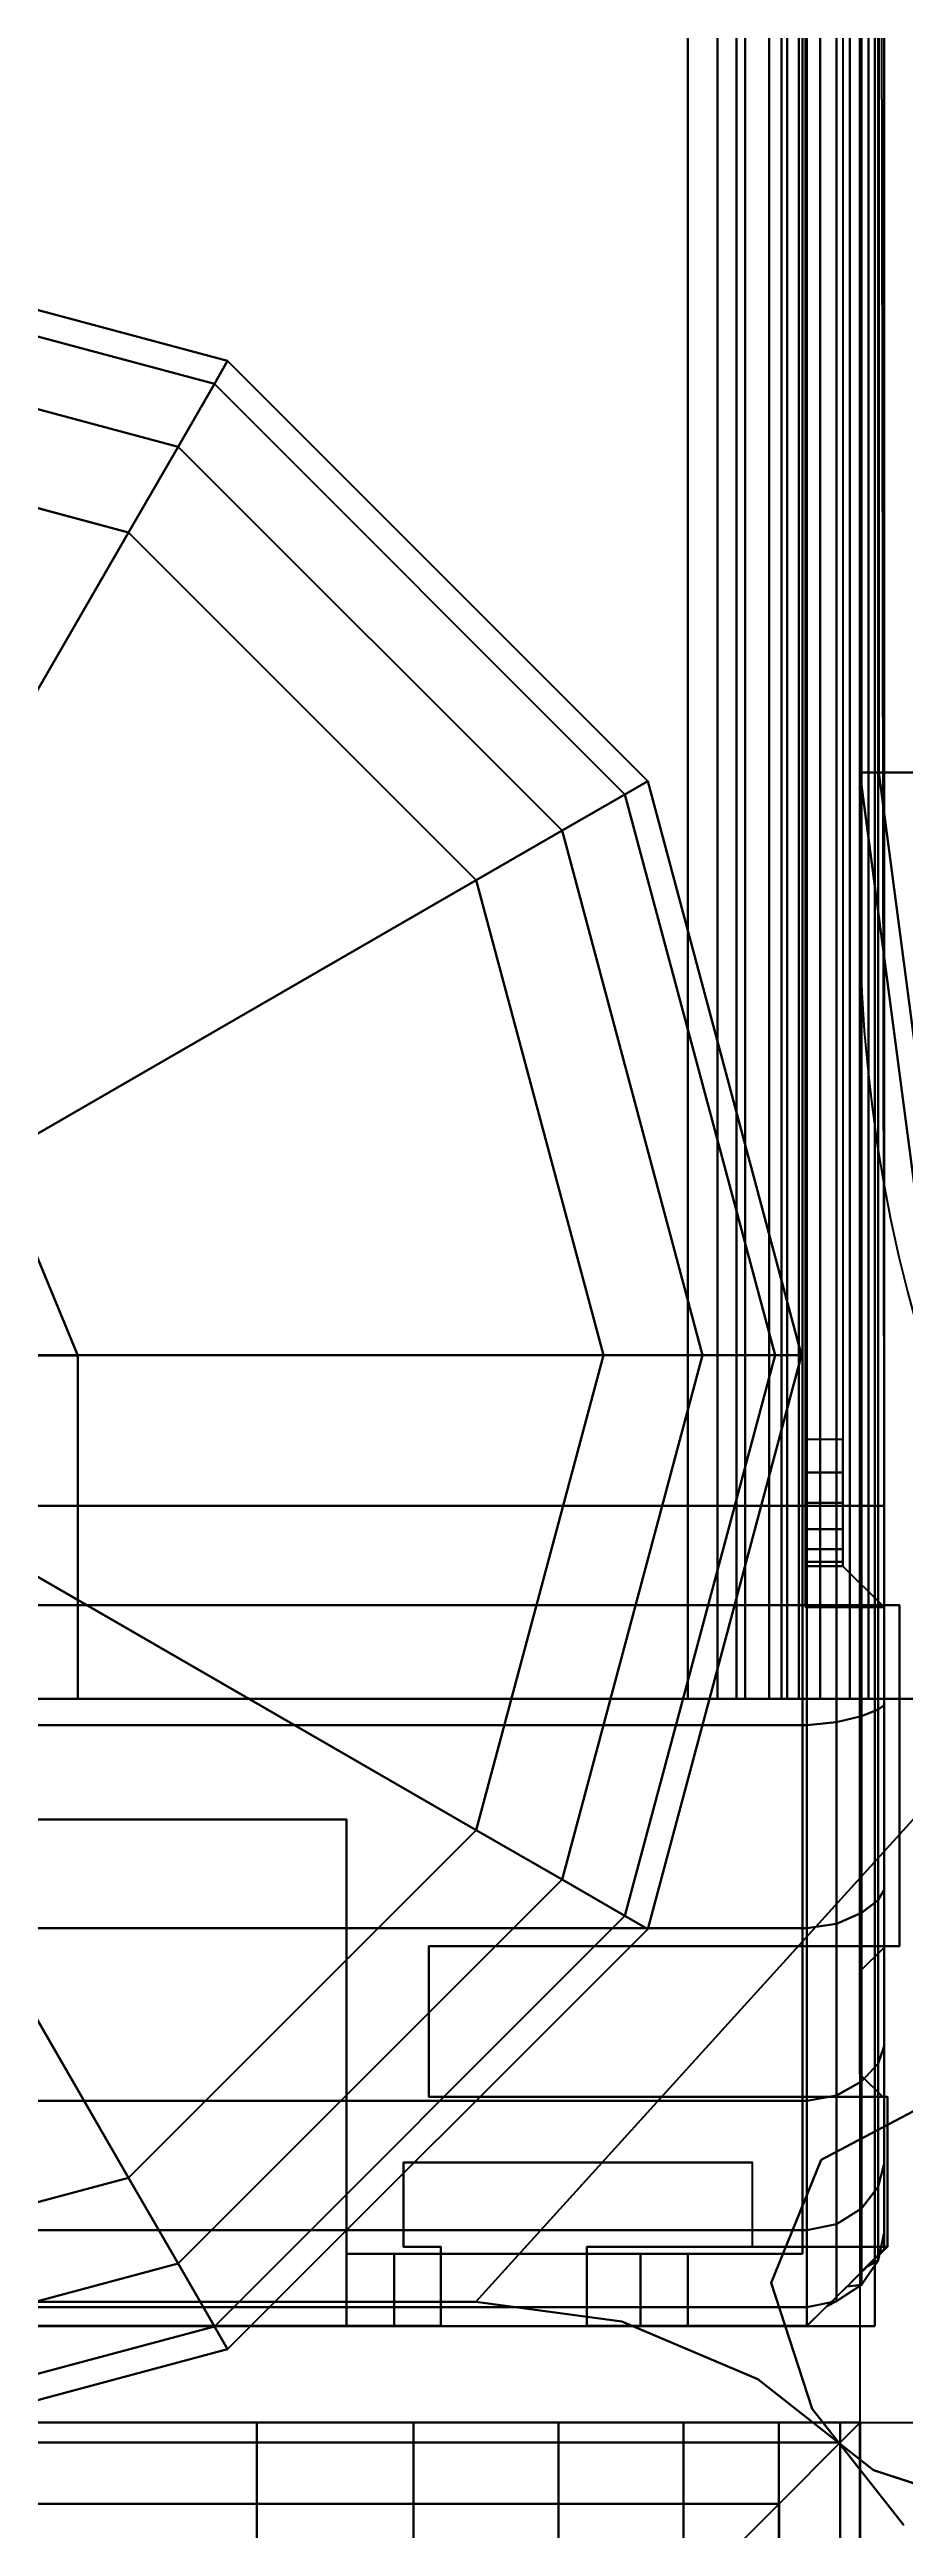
# Model space of a CAD drawing. Extents: x -170 to 1783, y -20 to 1205.
# Drawn here: x 479.57 to 480.276, y 286.55 to 288.603 of the extents above; entities that cross this region are included whole.
import ezdxf
from ezdxf.enums import TextEntityAlignment as Align

# ---------------------------------------------------------------- set-up
doc = ezdxf.new("R2010")
doc.units = 0
doc.header["$LTSCALE"] = 96
doc.header["$MEASUREMENT"] = 0
for name, color, linetype in [('A-FURN-3-PANEL-GLIDE', 7, 'Continuous'), ('A-FURN-3-PANEL-GLIDE-HOUSING', 7, 'Continuous'), ('A-FURN-3-PANEL-RACE', 7, 'Continuous'), ('A-FURN-3-PANEL-SIDE1', 7, 'Continuous'), ('A-FURN-3-PANEL-TOPCAP', 7, 'Continuous'), ('A-FURN-3-PANEL-TRIM', 7, 'Continuous'), ('A-FURN-3-WKSF-TRIM', 7, 'Continuous'), ('A-FURN-P-PNLS', 7, 'Continuous'), ('A-FURN-P-WKSF', 7, 'Continuous'), ('MAIN_FURN', 7, 'Continuous'), ('MAIN_PANEL', 7, 'Continuous'), ('MAIN_U-PANEL-CONN', 7, 'Continuous'), ('MAIN_WKSURF', 7, 'Continuous'), ('SM', 7, 'Continuous')]:
    doc.layers.add(name, color=color, linetype=linetype)

# ---------------------------------------------------------------- blocks, each defined once
blk = doc.blocks.new('EC-EFN-256')
at = {"layer": 'A-FURN-3-PANEL-GLIDE', "color": 20, "linetype": 'Continuous'}
for points in [[(0.0798, 0.5351, 0.2464), (0.0608, 0.5241, 0.1642), (-0.0668, 1, 0.1642), (-0.0447, 1, 0.2464)], [(0.0608, 0.5241, 0.1642), (0.0798, 0.5351, 0.0821), (-0.0447, 1, 0.0821), (-0.0668, 1, 0.1642)], [(0.1319, 0.5652, 0.3065), (0.0798, 0.5351, 0.2464), (-0.0447, 1, 0.2464), (0.0154, 1, 0.3065)], [(0.0798, 0.5351, 0.0821), (0.1319, 0.5652, 0.022), (0.0154, 1, 0.022), (-0.0447, 1, 0.0821)], [(0.203, 0.6063, 0.3285), (0.1319, 0.5652, 0.3065), (0.0154, 1, 0.3065), (0.0975, 1, 0.3285)], [(0.1319, 0.5652, 0.022), (0.203, 0.6063), (0.0975, 1), (0.0154, 1, 0.022)], [(0.7096, 0.8988, 0.3285), (0.203, 0.6063, 0.3285), (0.0975, 1, 0.3285), (0.6825, 1, 0.3285)], [(1.0875, 1, 0.3285), (1.6725, 1, 0.3285), (1.567, 0.6063, 0.3285), (1.0604, 0.8988, 0.3285)], [(1.6725, 1, 0.3285), (1.7546, 1, 0.3065), (1.6381, 0.5652, 0.3065), (1.567, 0.6063, 0.3285)], [(1.7546, 1, 0.022), (1.6725, 1), (1.567, 0.6063), (1.6381, 0.5652, 0.022)], [(1.7546, 1, 0.3065), (1.8147, 1, 0.2464), (1.6902, 0.5351, 0.2464), (1.6381, 0.5652, 0.3065)], [(1.8147, 1, 0.0821), (1.7546, 1, 0.022), (1.6381, 0.5652, 0.022), (1.6902, 0.5351, 0.0821)], [(1.8147, 1, 0.2464), (1.8367, 1, 0.1642), (1.7092, 0.5241, 0.1642), (1.6902, 0.5351, 0.2464)], [(1.8367, 1, 0.1642), (1.8147, 1, 0.0821), (1.6902, 0.5351, 0.0821), (1.7092, 0.5241, 0.1642)], [(0.7837, 0.8246, 0.3285), (0.4912, 0.318, 0.3285), (0.203, 0.6063, 0.3285), (0.7096, 0.8988, 0.3285)], [(1.0604, 0.8988, 0.3285), (1.567, 0.6063, 0.3285), (1.2787, 0.318, 0.3285), (0.9862, 0.8246, 0.3285)], [(0.885, 0.7975, 0.3285), (0.885, 0.2125, 0.3285), (0.4912, 0.318, 0.3285), (0.7837, 0.8246, 0.3285)], [(0.9862, 0.8246, 0.3285), (1.2787, 0.318, 0.3285), (0.885, 0.2125, 0.3285), (0.885, 0.7975, 0.3285)], [(0.4912, 0.318, 0.3285), (0.4502, 0.2469, 0.3065), (0.1319, 0.5652, 0.3065), (0.203, 0.6063, 0.3285)], [(0.4502, 0.2469, 0.022), (0.4912, 0.318), (0.203, 0.6063), (0.1319, 0.5652, 0.022)], [(1.567, 0.6063, 0.3285), (1.6381, 0.5652, 0.3065), (1.3198, 0.2469, 0.3065), (1.2787, 0.318, 0.3285)], [(1.6381, 0.5652, 0.022), (1.567, 0.6063), (1.2787, 0.318), (1.3198, 0.2469, 0.022)], [(0.4502, 0.2469, 0.3065), (0.4201, 0.1948, 0.2464), (0.0798, 0.5351, 0.2464), (0.1319, 0.5652, 0.3065)], [(0.4201, 0.1948, 0.0821), (0.4502, 0.2469, 0.022), (0.1319, 0.5652, 0.022), (0.0798, 0.5351, 0.0821)], [(1.6381, 0.5652, 0.3065), (1.6902, 0.5351, 0.2464), (1.3499, 0.1948, 0.2464), (1.3198, 0.2469, 0.3065)], [(1.6902, 0.5351, 0.0821), (1.6381, 0.5652, 0.022), (1.3198, 0.2469, 0.022), (1.3499, 0.1948, 0.0821)], [(0.4201, 0.1948, 0.2464), (0.4091, 0.1758, 0.1642), (0.0608, 0.5241, 0.1642), (0.0798, 0.5351, 0.2464)], [(0.4091, 0.1758, 0.1642), (0.4201, 0.1948, 0.0821), (0.0798, 0.5351, 0.0821), (0.0608, 0.5241, 0.1642)], [(1.6902, 0.5351, 0.2464), (1.7092, 0.5241, 0.1642), (1.3609, 0.1758, 0.1642), (1.3499, 0.1948, 0.2464)], [(1.7092, 0.5241, 0.1642), (1.6902, 0.5351, 0.0821), (1.3499, 0.1948, 0.0821), (1.3609, 0.1758, 0.1642)], [(0.885, 0.2125, 0.3285), (0.885, 0.1304, 0.3065), (0.4502, 0.2469, 0.3065), (0.4912, 0.318, 0.3285)], [(0.885, 0.1304, 0.022), (0.885, 0.2125), (0.4912, 0.318), (0.4502, 0.2469, 0.022)], [(1.2787, 0.318, 0.3285), (1.3198, 0.2469, 0.3065), (0.885, 0.1304, 0.3065), (0.885, 0.2125, 0.3285)], [(1.3198, 0.2469, 0.022), (1.2787, 0.318), (0.885, 0.2125), (0.885, 0.1304, 0.022)], [(0.885, 0.1304, 0.3065), (0.885, 0.0703, 0.2464), (0.4201, 0.1948, 0.2464), (0.4502, 0.2469, 0.3065)], [(0.885, 0.0703, 0.0821), (0.885, 0.1304, 0.022), (0.4502, 0.2469, 0.022), (0.4201, 0.1948, 0.0821)], [(1.3198, 0.2469, 0.3065), (1.3499, 0.1948, 0.2464), (0.885, 0.0703, 0.2464), (0.885, 0.1304, 0.3065)], [(1.3499, 0.1948, 0.0821), (1.3198, 0.2469, 0.022), (0.885, 0.1304, 0.022), (0.885, 0.0703, 0.0821)], [(0.885, 0.0703, 0.2464), (0.885, 0.0483, 0.1642), (0.4091, 0.1758, 0.1642), (0.4201, 0.1948, 0.2464)], [(0.885, 0.0483, 0.1642), (0.885, 0.0703, 0.0821), (0.4201, 0.1948, 0.0821), (0.4091, 0.1758, 0.1642)], [(1.3499, 0.1948, 0.2464), (1.3609, 0.1758, 0.1642), (0.885, 0.0483, 0.1642), (0.885, 0.0703, 0.2464)], [(1.3609, 0.1758, 0.1642), (1.3499, 0.1948, 0.0821), (0.885, 0.0703, 0.0821), (0.885, 0.0483, 0.1642)]]:
    blk.add_3dface(points, dxfattribs=at)
at = {"layer": 'A-FURN-3-PANEL-GLIDE', "color": 20, "linetype": 'Continuous', "invisible_edges": 12}
for points in [[(0.885, 1), (0.0975, 1), (0.203, 0.6063)], [(0.885, 1), (0.203, 0.6063), (0.4912, 0.318)], [(0.885, 1), (0.4912, 0.318), (0.885, 0.2125)], [(0.885, 1), (0.885, 0.2125), (1.2787, 0.318)], [(0.885, 1), (1.2787, 0.318), (1.567, 0.6063)], [(0.885, 1), (1.567, 0.6063), (1.6725, 1)]]:
    blk.add_3dface(points, dxfattribs=at)
at = {"layer": 'A-FURN-3-PANEL-GLIDE-HOUSING', "color": 40, "linetype": 'Continuous'}
for points in [[(0.8848, 0.6483, 4.1997), (1.1344, 0.7517, 4.1997), (1.1061, 0.78, 4.2397), (0.8848, 0.6883, 4.2397)], [(0.8848, 0.6883, 3.5747), (1.1061, 0.78, 3.5747), (1.1344, 0.7517, 3.6147), (0.8848, 0.6483, 3.6147)], [(0.8848, 0.6483, 3.6147), (1.1344, 0.7517, 3.6147), (1.1344, 0.7517, 4.1997), (0.8848, 0.6483, 4.1997)], [(0.8848, 0.6483, 4.1997), (0.8848, 0.6883, 4.2397), (0.6, 0.6883, 4.2397), (0.6, 0.6483, 4.1997)], [(0.8848, 0.6883, 3.5747), (0.8848, 0.6483, 3.6147), (0.6, 0.6483, 3.6147), (0.6, 0.6883, 3.5747)], [(0.8848, 0.6483, 4.1997), (0.6, 0.6483, 4.1997), (0.6, 0.6483, 3.6147), (0.8848, 0.6483, 3.6147)]]:
    blk.add_3dface(points, dxfattribs=at)
at = {"layer": 'A-FURN-3-PANEL-RACE', "color": 40, "linetype": 'Continuous'}
for points, invisible_edges in [([(0.5, 0.7375, 0.4563), (2.098, 0.7375, 0.4563), (23.5, 0.4255, 0.4563), (0.5, 0.4255, 0.4563)], 6), ([(0.5, 0.7375, 0.3963), (0.5, 0.4255, 0.3963), (23.5, 0.4255, 0.3963), (2.098, 0.7375, 0.3963)], 6), ([(0.5, 0.4255, 0.3963), (0.08, 0.4255, 0.3963), (0.08, -0.0125, 0.3963), (23.92, -0.0125, 0.3963)], 8), ([(0.08, 0.386, 1.7894), (0.08, 0.1819, 1.4986), (0.08, 0.4255, 0.3963), (0.08, 0.4255, 1.7894)], 2), ([(0.08, 0.4255, 0.3963), (0.14, 0.4255, 0.4563), (0.14, 0.4255, 1.7894), (0.08, 0.4255, 1.7894)], 1), ([(0.08, 0.1819, 1.4986), (0.08, 0.1425, 1.4986), (0.08, -0.0125, 0.3963), (0.08, 0.4255, 0.3963)], 10), ([(0.5, 0.4255, 0.3963), (0.5, 0.4255, 0.4563), (0.14, 0.4255, 0.4563), (0.08, 0.4255, 0.3963)], 4), ([(0.08, 0.4255, 3.245), (0.08, 0.4255, 3.515), (0.08, -0.0125, 3.515), (0.08, 0.1425, 3.1951)], 4), ([(0.14, 0.4255, 3.515), (0.14, 0.0475, 3.515), (0.08, -0.0125, 3.515), (0.08, 0.4255, 3.515)], 2), ([(0.5, 0.4255, 0.4563), (23.86, 0.0475, 0.4563), (0.14, 0.0475, 0.4563), (0.14, 0.4255, 0.4563)], 1), ([(0.14, 0.4255, 1.7894), (0.14, 0.4255, 0.4563), (0.14, 0.1819, 1.4986), (0.14, 0.386, 1.7894)], 2), ([(0.14, 0.4255, 0.4563), (0.14, 0.0475, 0.4563), (0.14, 0.1425, 1.4986), (0.14, 0.1819, 1.4986)], 10), ([(0.14, 0.1425, 3.1951), (0.14, 0.0475, 3.515), (0.14, 0.4255, 3.515), (0.14, 0.4255, 3.245)], 1), ([(23.5, 0.4255, 0.3963), (0.5, 0.4255, 0.3963), (23.92, -0.0125, 0.3963), (23.92, 0.4255, 0.3963)], 3), ([(23.5, 0.4255, 0.4563), (23.86, 0.4255, 0.4563), (23.86, 0.0475, 0.4563), (0.5, 0.4255, 0.4563)], 12), ([(0.08, 0.1425, 3.1951), (0.08, -0.0125, 3.515), (0.08, -0.0125, 0.3963), (0.08, 0.1425, 1.4986)], 5), ([(0.14, 0.0475, 0.4563), (0.14, 0.0475, 3.515), (0.14, 0.1425, 3.1951), (0.14, 0.1425, 1.4986)], 10), ([(0.6, 0.1425, 4.1797), (0.6, 0.1425, 4.2397), (0.6, 0.1024, 4.2344), (0.6, 0.1179, 4.1764)], 4), ([(0.6, 0.1179, 4.1764), (0.6, 0.1024, 4.2344), (0.6, 0.065, 4.2189), (0.6, 0.095, 4.1669)], 5), ([(0.6, 0.095, 4.1669), (0.6, 0.065, 4.2189), (0.6, 0.0329, 4.1943), (0.6, 0.0753, 4.1519)], 5), ([(0.6, 0.0753, 4.1519), (0.6, 0.0329, 4.1943), (0.6, 0.0082, 4.1622), (0.6, 0.0602, 4.1322)], 5), ([(0.14, 0.0475, 3.515), (0.6, 0.0475, 3.515), (0.6, -0.0125, 3.515), (0.08, -0.0125, 3.515)], 8), ([(0.14, 0.0475, 0.4563), (23.86, 0.0475, 0.4563), (23.86, 0.0475, 3.515), (0.14, 0.0475, 3.515)], 4), ([(0.6, 0.0602, 4.1322), (0.6, 0.0082, 4.1622), (0.6, -0.0072, 4.1248), (0.6, 0.0507, 4.1093)], 5), ([(0.6, 0.0507, 4.1093), (0.6, -0.0072, 4.1248), (0.6, -0.0125, 4.0847), (0.6, 0.0475, 4.0847)], 5), ([(0.6, 0.0475, 3.515), (23.4, 0.0475, 3.515), (23.4, 0.0475, 4.0847), (0.6, 0.0475, 4.0847)], 1), ([(0.6, 0.0475, 3.515), (0.6, 0.0475, 4.0847), (0.6, -0.0125, 4.0847), (0.6, -0.0125, 3.515)], 2), ([(23.92, -0.0125, 3.515), (23.92, -0.0125, 0.3963), (0.08, -0.0125, 0.3963), (0.08, -0.0125, 3.515)], 8), ([(23.4, -0.0125, 4.0847), (23.4, -0.0125, 3.515), (0.6, -0.0125, 3.515), (0.6, -0.0125, 4.0847)], 2)]:
    blk.add_3dface(points, dxfattribs=dict(at, invisible_edges=invisible_edges))
for points in [[(0.5, 0.7375, 0.3963), (0.5, 0.7375, 0.4563), (0.5, 0.4255, 0.4563), (0.5, 0.4255, 0.3963)], [(0.08, 0.4255, 1.7894), (0.14, 0.4255, 1.7894), (0.14, 0.386, 1.7894), (0.08, 0.386, 1.7894)], [(0.14, 0.4255, 3.245), (0.14, 0.4255, 3.515), (0.08, 0.4255, 3.515), (0.08, 0.4255, 3.245)], [(0.14, 0.1425, 3.1951), (0.14, 0.4255, 3.245), (0.08, 0.4255, 3.245), (0.08, 0.1425, 3.1951)], [(0.08, 0.386, 1.7894), (0.14, 0.386, 1.7894), (0.14, 0.1819, 1.4986), (0.08, 0.1819, 1.4986)], [(0.08, 0.1819, 1.4986), (0.14, 0.1819, 1.4986), (0.14, 0.1425, 1.4986), (0.08, 0.1425, 1.4986)], [(0.14, 0.1425, 1.4986), (0.14, 0.1425, 3.1951), (0.08, 0.1425, 3.1951), (0.08, 0.1425, 1.4986)], [(23.4, 0.1425, 4.1797), (23.4, 0.1425, 4.2397), (0.6, 0.1425, 4.2397), (0.6, 0.1425, 4.1797)], [(23.4, 0.1425, 4.2397), (23.4, 0.1024, 4.2344), (0.6, 0.1024, 4.2344), (0.6, 0.1425, 4.2397)], [(0.6, 0.1425, 4.1797), (0.6, 0.1179, 4.1764), (23.4, 0.1179, 4.1764), (23.4, 0.1425, 4.1797)], [(0.6, 0.1179, 4.1764), (0.6, 0.095, 4.1669), (23.4, 0.095, 4.1669), (23.4, 0.1179, 4.1764)], [(23.4, 0.1024, 4.2344), (23.4, 0.065, 4.2189), (0.6, 0.065, 4.2189), (0.6, 0.1024, 4.2344)], [(0.6, 0.095, 4.1669), (0.6, 0.0753, 4.1519), (23.4, 0.0753, 4.1519), (23.4, 0.095, 4.1669)], [(0.6, 0.0753, 4.1519), (0.6, 0.0602, 4.1322), (23.4, 0.0602, 4.1322), (23.4, 0.0753, 4.1519)], [(23.4, 0.065, 4.2189), (23.4, 0.0329, 4.1943), (0.6, 0.0329, 4.1943), (0.6, 0.065, 4.2189)], [(0.6, 0.0602, 4.1322), (0.6, 0.0507, 4.1093), (23.4, 0.0507, 4.1093), (23.4, 0.0602, 4.1322)], [(0.6, 0.0507, 4.1093), (0.6, 0.0475, 4.0847), (23.4, 0.0475, 4.0847), (23.4, 0.0507, 4.1093)], [(23.4, 0.0329, 4.1943), (23.4, 0.0082, 4.1622), (0.6, 0.0082, 4.1622), (0.6, 0.0329, 4.1943)], [(23.4, 0.0082, 4.1622), (23.4, -0.0072, 4.1248), (0.6, -0.0072, 4.1248), (0.6, 0.0082, 4.1622)], [(23.4, -0.0072, 4.1248), (23.4, -0.0125, 4.0847), (0.6, -0.0125, 4.0847), (0.6, -0.0072, 4.1248)]]:
    blk.add_3dface(points, dxfattribs=at)
at = {"layer": 'A-FURN-3-PANEL-SIDE1', "color": 7, "linetype": 'Continuous'}
for points in [[(23.3224, 1.955, 55.7401), (23.3228, 0.045, 55.7401), (0.6776, 0.045, 55.7401), (0.6776, 1.955, 55.7401)], [(0.6776, 0.045, 4.2397), (0.6776, 1.955, 4.2397), (0.6776, 1.955, 55.7401), (0.6776, 0.045, 55.7401)], [(23.3224, 0.045, 4.2397), (23.3224, 1.955, 4.2397), (0.6776, 1.955, 4.2397), (0.6776, 0.045, 4.2397)], [(23.3228, 0.045, 55.7401), (23.3224, 0.045, 4.2397), (0.6776, 0.045, 4.2397), (0.6776, 0.045, 55.7401)]]:
    blk.add_3dface(points, dxfattribs=at)
at = {"layer": 'A-FURN-3-PANEL-TOPCAP', "color": 60, "linetype": 'Continuous'}
for points, invisible_edges in [([(0.1285, -0.0047, 55.635), (0.144, -0.02, 55.635), (0.144, 2.02, 55.635), (0.1285, 2.0047, 55.635)], 10), ([(0.144, -0.02, 55.635), (0.269, -0.02, 55.635), (0.269, 2.02, 55.635), (0.144, 2.02, 55.635)], 10), ([(0.289, 2, 55.635), (0.269, 2.02, 55.635), (0.269, -0.02, 55.635), (0.289, 0, 55.635)], 10), ([(0.394, 2.02, 55.635), (0.3741, 2, 55.635), (0.3741, 0, 55.635), (0.394, -0.02, 55.635)], 10), ([(0.676, 2.02, 55.635), (0.394, 2.02, 55.635), (0.394, -0.02, 55.635), (0.676, -0.02, 55.635)], 10), ([(0.1285, 2.0047, 55.635), (0.1129, 1.9894, 55.635), (0.1129, 0.0106, 55.635), (0.1285, -0.0047, 55.635)], 10), ([(0.289, 0, 55.635), (0.3741, 0, 55.635), (0.3741, 2, 55.635), (0.289, 2, 55.635)], 10), ([(0.0965, 1.9727, 55.635), (0.08, 1.956, 55.635), (0.08, 0.044, 55.635), (0.0965, 0.0273, 55.635)], 8), ([(0.0965, 0.0273, 55.635), (0.1129, 0.0106, 55.635), (0.1129, 1.9894, 55.635), (0.0965, 1.9727, 55.635)], 10), ([(0.815, 0.045, 55.7401), (0.815, -0.02, 55.7741), (23.185, 0.014, 55.7401), (23.185, 0.045, 55.7401)], 1), ([(0.676, -0.02, 55.635), (0.6807, -0.02, 55.671), (0.7136, 0.014, 55.6622), (0.71, 0.014, 55.635)], 2), ([(0.6807, -0.02, 55.671), (0.6946, -0.02, 55.7045), (0.724, 0.014, 55.6875), (0.7136, 0.014, 55.6622)], 10), ([(0.6946, -0.02, 55.7045), (0.7167, -0.02, 55.7333), (0.7407, 0.014, 55.7093), (0.724, 0.014, 55.6875)], 10), ([(0.7167, -0.02, 55.7333), (0.7455, -0.02, 55.7554), (0.7625, 0.014, 55.726), (0.7407, 0.014, 55.7093)], 10), ([(0.7455, -0.02, 55.7554), (0.779, -0.02, 55.7693), (0.7878, 0.014, 55.7365), (0.7625, 0.014, 55.726)], 10), ([(0.779, -0.02, 55.7693), (0.815, -0.02, 55.7741), (0.815, 0.014, 55.7401), (0.7878, 0.014, 55.7365)], 10), ([(23.185, -0.02, 55.7741), (23.185, 0.014, 55.7401), (0.815, 0.014, 55.7401), (0.815, -0.02, 55.7741)], 5), ([(0.144, -0.02, 55.635), (0.1575, -0.02, 55.8011), (0.2783, -0.02, 55.7687), (0.269, -0.02, 55.635)], 2), ([(0.1575, -0.02, 55.8011), (0.2149, -0.02, 55.9575), (0.3232, -0.02, 55.8949), (0.2783, -0.02, 55.7687)], 10), ([(0.2149, -0.02, 55.9575), (0.3121, -0.02, 56.0929), (0.4005, -0.02, 56.0044), (0.3232, -0.02, 55.8949)], 10), ([(0.269, -0.02, 55.635), (0.2783, -0.02, 55.7687), (0.2976, 0, 55.7635), (0.289, 0, 55.635)], 2), ([(0.2783, -0.02, 55.7687), (0.3232, -0.02, 55.8949), (0.3405, 0, 55.8849), (0.2976, 0, 55.7635)], 10), ([(0.289, 0, 55.635), (0.2976, 0, 55.7635), (0.3798, 0, 55.7415), (0.3741, 0, 55.635)], 2), ([(0.2976, 0, 55.7635), (0.3405, 0, 55.8849), (0.4142, 0, 55.8424), (0.3798, 0, 55.7415)], 10), ([(0.3121, -0.02, 56.0929), (0.4419, -0.02, 56.1974), (0.5044, -0.02, 56.0891), (0.4005, -0.02, 56.0044)], 10), ([(0.3232, -0.02, 55.8949), (0.4005, -0.02, 56.0044), (0.4146, 0, 55.9903), (0.3405, 0, 55.8849)], 10), ([(0.3405, 0, 55.8849), (0.4146, 0, 55.9903), (0.4748, 0, 55.9301), (0.4142, 0, 55.8424)], 10), ([(0.3741, 0, 55.635), (0.3798, 0, 55.7415), (0.399, -0.02, 55.7363), (0.394, -0.02, 55.635)], 2), ([(0.3798, 0, 55.7415), (0.4142, 0, 55.8424), (0.4315, -0.02, 55.8323), (0.399, -0.02, 55.7363)], 10), ([(0.6807, -0.02, 55.671), (0.676, -0.02, 55.635), (0.394, -0.02, 55.635), (0.399, -0.02, 55.7363)], 8), ([(0.6946, -0.02, 55.7045), (0.6807, -0.02, 55.671), (0.399, -0.02, 55.7363), (0.4315, -0.02, 55.8323)], 10), ([(0.4005, -0.02, 56.0044), (0.5044, -0.02, 56.0891), (0.5144, 0, 56.0717), (0.4146, 0, 55.9903)], 10), ([(0.4142, 0, 55.8424), (0.4748, 0, 55.9301), (0.4889, -0.02, 55.9159), (0.4315, -0.02, 55.8323)], 10), ([(0.4146, 0, 55.9903), (0.5144, 0, 56.0717), (0.5569, 0, 55.9981), (0.4748, 0, 55.9301)], 10), ([(0.4315, -0.02, 55.8323), (0.4889, -0.02, 55.9159), (0.7167, -0.02, 55.7333), (0.6946, -0.02, 55.7045)], 10), ([(0.4419, -0.02, 56.1974), (0.5949, -0.02, 56.2633), (0.6273, -0.02, 56.1426), (0.5044, -0.02, 56.0891)], 10), ([(0.4748, 0, 55.9301), (0.5569, 0, 55.9981), (0.5669, -0.02, 55.9807), (0.4889, -0.02, 55.9159)], 10), ([(0.7455, -0.02, 55.7554), (0.7167, -0.02, 55.7333), (0.4889, -0.02, 55.9159), (0.5669, -0.02, 55.9807)], 10), ([(0.5044, -0.02, 56.0891), (0.6273, -0.02, 56.1426), (0.6324, 0, 56.1232), (0.5144, 0, 56.0717)], 10), ([(0.5144, 0, 56.0717), (0.6324, 0, 56.1232), (0.6544, 0, 56.0411), (0.5569, 0, 55.9981)], 10), ([(0.5569, 0, 55.9981), (0.6544, 0, 56.0411), (0.6596, -0.02, 56.0218), (0.5669, -0.02, 55.9807)], 10), ([(0.5669, -0.02, 55.9807), (0.6596, -0.02, 56.0218), (0.779, -0.02, 55.7693), (0.7455, -0.02, 55.7554)], 10), ([(0.5949, -0.02, 56.2633), (0.76, -0.02, 56.286), (0.76, -0.02, 56.161), (0.6273, -0.02, 56.1426)], 10), ([(0.6273, -0.02, 56.1426), (0.76, -0.02, 56.161), (0.76, 0, 56.141), (0.6324, 0, 56.1232)], 10), ([(0.6324, 0, 56.1232), (0.76, 0, 56.141), (0.76, 0, 56.056), (0.6544, 0, 56.0411)], 10), ([(0.6544, 0, 56.0411), (0.76, 0, 56.056), (0.76, -0.02, 56.036), (0.6596, -0.02, 56.0218)], 10), ([(0.815, -0.02, 55.7741), (0.779, -0.02, 55.7693), (0.6596, -0.02, 56.0218), (0.76, -0.02, 56.036)], 10), ([(0.76, -0.02, 56.161), (23.24, -0.02, 56.161), (23.24, 0, 56.141), (0.76, 0, 56.141)], 10), ([(23.24, 0, 56.056), (0.76, 0, 56.056), (0.76, 0, 56.141), (23.24, 0, 56.141)], 10), ([(0.76, 0, 56.056), (23.24, 0, 56.056), (23.24, -0.02, 56.036), (0.76, -0.02, 56.036)], 10), ([(0.76, -0.02, 56.161), (0.76, -0.02, 56.286), (23.24, -0.02, 56.286), (23.24, -0.02, 56.161)], 5), ([(23.185, -0.02, 55.7741), (0.815, -0.02, 55.7741), (0.76, -0.02, 56.036), (23.24, -0.02, 56.036)], 10)]:
    blk.add_3dface(points, dxfattribs=dict(at, invisible_edges=invisible_edges))
for points in [[(0.0957, 0.044, 55.8177), (0.08, 0.044, 55.635), (0.08, 1.956, 55.635), (0.0957, 1.956, 55.8177)], [(0.1595, 0.044, 55.9895), (0.0957, 0.044, 55.8177), (0.0957, 1.956, 55.8177), (0.1595, 1.956, 55.9895)], [(0.2668, 0.044, 56.1382), (0.1595, 0.044, 55.9895), (0.1595, 1.956, 55.9895), (0.2668, 1.956, 56.1382)], [(0.4099, 0.044, 56.2528), (0.2668, 0.044, 56.1382), (0.2668, 1.956, 56.1382), (0.4099, 1.956, 56.2528)], [(0.5783, 0.044, 56.3252), (0.4099, 0.044, 56.2528), (0.4099, 1.956, 56.2528), (0.5783, 1.956, 56.3252)], [(0.76, 0.044, 56.35), (0.5783, 0.044, 56.3252), (0.5783, 1.956, 56.3252), (0.76, 1.956, 56.35)], [(0.76, 0.044, 56.35), (0.76, 1.956, 56.35), (23.24, 1.956, 56.35), (23.24, 0.044, 56.35)], [(0.0965, 0.0273, 55.635), (0.08, 0.044, 55.635), (0.0957, 0.044, 55.8177), (0.1006, 0.0195, 55.8155)], [(0.1006, 0.0195, 55.8155), (0.0957, 0.044, 55.8177), (0.1595, 0.044, 55.9895), (0.1644, 0.0195, 55.9859)], [(0.1644, 0.0195, 55.9859), (0.1595, 0.044, 55.9895), (0.2668, 0.044, 56.1382), (0.2713, 0.0195, 56.1337)], [(0.2713, 0.0195, 56.1337), (0.2668, 0.044, 56.1382), (0.4099, 0.044, 56.2528), (0.4136, 0.0195, 56.248)], [(0.4136, 0.0195, 56.248), (0.4099, 0.044, 56.2528), (0.5783, 0.044, 56.3252), (0.5806, 0.0195, 56.3203)], [(0.5806, 0.0195, 56.3203), (0.5783, 0.044, 56.3252), (0.76, 0.044, 56.35), (0.76, 0.0195, 56.3451)], [(0.71, 0.045, 55.635), (0.676, 0.045, 55.635), (0.676, -0.02, 55.635), (0.71, 0.014, 55.635)], [(0.7136, 0.045, 55.6622), (0.71, 0.045, 55.635), (0.71, 0.014, 55.635), (0.7136, 0.014, 55.6622)], [(0.724, 0.045, 55.6875), (0.7136, 0.045, 55.6622), (0.7136, 0.014, 55.6622), (0.724, 0.014, 55.6875)], [(0.7407, 0.045, 55.7093), (0.724, 0.045, 55.6875), (0.724, 0.014, 55.6875), (0.7407, 0.014, 55.7093)], [(0.7625, 0.045, 55.726), (0.7407, 0.045, 55.7093), (0.7407, 0.014, 55.7093), (0.7625, 0.014, 55.726)], [(0.76, 0.0195, 56.3451), (0.76, 0.044, 56.35), (23.24, 0.044, 56.35), (23.24, 0.0195, 56.3451)], [(0.7878, 0.045, 55.7365), (0.7625, 0.045, 55.726), (0.7625, 0.014, 55.726), (0.7878, 0.014, 55.7365)], [(0.815, 0.045, 55.7401), (0.7878, 0.045, 55.7365), (0.7878, 0.014, 55.7365), (0.815, 0.014, 55.7401)], [(0.1129, 0.0106, 55.635), (0.0965, 0.0273, 55.635), (0.1006, 0.0195, 55.8155), (0.1143, -0.0013, 55.8104)], [(0.1143, -0.0013, 55.8104), (0.1006, 0.0195, 55.8155), (0.1644, 0.0195, 55.9859), (0.1774, -0.0013, 55.977)], [(0.1285, -0.0047, 55.635), (0.1129, 0.0106, 55.635), (0.1143, -0.0013, 55.8104), (0.1344, -0.0151, 55.8048)], [(0.1774, -0.0013, 55.977), (0.1644, 0.0195, 55.9859), (0.2713, 0.0195, 56.1337), (0.2828, -0.0013, 56.1222)], [(0.2828, -0.0013, 56.1222), (0.2713, 0.0195, 56.1337), (0.4136, 0.0195, 56.248), (0.4225, -0.0013, 56.2349)], [(0.4225, -0.0013, 56.2349), (0.4136, 0.0195, 56.248), (0.5806, 0.0195, 56.3203), (0.5856, -0.0013, 56.3065)], [(0.5856, -0.0013, 56.3065), (0.5806, 0.0195, 56.3203), (0.76, 0.0195, 56.3451), (0.76, -0.0013, 56.3313)], [(0.76, -0.0013, 56.3313), (0.76, 0.0195, 56.3451), (23.24, 0.0195, 56.3451), (23.24, -0.0013, 56.3313)], [(0.1344, -0.0151, 55.8048), (0.1143, -0.0013, 55.8104), (0.1774, -0.0013, 55.977), (0.1955, -0.0151, 55.9663)], [(0.144, -0.02, 55.635), (0.1285, -0.0047, 55.635), (0.1344, -0.0151, 55.8048), (0.1575, -0.02, 55.8011)], [(0.1575, -0.02, 55.8011), (0.1344, -0.0151, 55.8048), (0.1955, -0.0151, 55.9663), (0.2149, -0.02, 55.9575)], [(0.1955, -0.0151, 55.9663), (0.1774, -0.0013, 55.977), (0.2828, -0.0013, 56.1222), (0.2978, -0.0151, 56.1072)], [(0.2149, -0.02, 55.9575), (0.1955, -0.0151, 55.9663), (0.2978, -0.0151, 56.1072), (0.3121, -0.02, 56.0929)], [(0.2978, -0.0151, 56.1072), (0.2828, -0.0013, 56.1222), (0.4225, -0.0013, 56.2349), (0.4331, -0.0151, 56.2168)], [(0.3121, -0.02, 56.0929), (0.2978, -0.0151, 56.1072), (0.4331, -0.0151, 56.2168), (0.4419, -0.02, 56.1974)], [(0.4331, -0.0151, 56.2168), (0.4225, -0.0013, 56.2349), (0.5856, -0.0013, 56.3065), (0.5913, -0.0151, 56.2864)], [(0.4419, -0.02, 56.1974), (0.4331, -0.0151, 56.2168), (0.5913, -0.0151, 56.2864), (0.5949, -0.02, 56.2633)], [(0.5913, -0.0151, 56.2864), (0.5856, -0.0013, 56.3065), (0.76, -0.0013, 56.3313), (0.76, -0.0151, 56.3105)], [(0.5949, -0.02, 56.2633), (0.5913, -0.0151, 56.2864), (0.76, -0.0151, 56.3105), (0.76, -0.02, 56.286)], [(0.76, -0.0151, 56.3105), (0.76, -0.0013, 56.3313), (23.24, -0.0013, 56.3313), (23.24, -0.0151, 56.3105)], [(0.76, -0.02, 56.286), (0.76, -0.0151, 56.3105), (23.24, -0.0151, 56.3105), (23.24, -0.02, 56.286)]]:
    blk.add_3dface(points, dxfattribs=at)
at = {"layer": 'A-FURN-3-PANEL-TRIM', "color": 60, "linetype": 'Continuous'}
for points, invisible_edges in [([(0.395, 2.0328, 55.635), (0.6776, 2.0328, 55.635), (0.6776, -0.0328, 55.635), (0.395, -0.0328, 55.635)], 8), ([(0.6, -0.1348, 3.5747), (0.6, 1.6815, 3.5747), (0.1, 1.6815, 3.5747), (0.1, 0.3185, 3.5747)], 10), ([(0.6, -0.1348, 4.2397), (0.1, 0.3185, 4.2397), (0.1, 1.6815, 4.2397), (0.6, 1.6815, 4.2397)], 5), ([(0.1457, 0.3473, 55.635), (0.0802, 0.3473, 55.635), (0.0802, 1.6527, 55.635), (0.1457, 1.6527, 55.635)], 8), ([(0.2701, 1.6426, 55.635), (0.395, 1.6426, 55.635), (0.395, 0.3574, 55.635), (0.2701, 0.3574, 55.635)], 10), ([(0.1457, 1.6218, 55.635), (0.2155, 1.6218, 55.635), (0.2155, 0.3782, 55.635), (0.1457, 0.3782, 55.635)], 10), ([(0.0361, 0.0847, 3.5747), (0.6, -0.1348, 3.5747), (0.1, 0.3185, 3.5747), (0.0837, 0.1973, 3.5747)], 3), ([(0.0361, 0.0847, 4.2397), (0.0837, 0.1973, 4.2397), (0.1, 0.3185, 4.2397), (0.6, -0.1348, 4.2397)], 12), ([(0.0361, 0.0847, 3.8013), (0.0837, 0.1973, 3.8013), (0.1, 0.3185, 3.8013), (0.6, -0.1348, 3.8013)], 12), ([(0.0361, 0.0847, 4.013), (0.6, -0.1348, 4.013), (0.1, 0.3185, 4.013), (0.0837, 0.1973, 4.013)], 3), ([(-0.0735, -0.1159, 3.5747), (0.6, -0.1348, 3.5747), (0.0361, 0.0847, 3.5747), (-0.0395, -0.0114, 3.5747)], 3), ([(-0.0735, -0.1159, 4.2397), (-0.0395, -0.0114, 4.2397), (0.0361, 0.0847, 4.2397), (0.6, -0.1348, 4.2397)], 12), ([(-0.0735, -0.1159, 3.8013), (-0.0395, -0.0114, 3.8013), (0.0361, 0.0847, 3.8013), (0.6, -0.1348, 3.8013)], 12), ([(-0.0735, -0.1159, 4.013), (0.6, -0.1348, 4.013), (0.0361, 0.0847, 4.013), (-0.0395, -0.0114, 4.013)], 3), ([(0.2155, 0.0891, 4.2397), (0.2155, 0.0891, 55.635), (0.1457, 0.0891, 55.635), (0.1457, 0.0891, 4.2397)], 2), ([(0.1457, -0.0228, 55.635), (0.1457, 0.0891, 55.635), (0.2155, 0.0891, 55.635), (0.2701, -0.0228, 55.635)], 6)]:
    blk.add_3dface(points, dxfattribs=dict(at, invisible_edges=invisible_edges))
for points in [[(0.1, 0.3185, 4.2397), (0.1, 0.3185, 3.5747), (0.1, 1.6815, 3.5747), (0.1, 1.6815, 4.2397)], [(0.6, 1.6815, 3.5747), (0.6, -0.1348, 3.5747), (0.6, -0.1348, 4.2397), (0.6, 1.6815, 4.2397)], [(0.0802, 0.3473, 55.635), (0.0802, 0.3473, 4.2397), (0.0802, 1.6527, 4.2397), (0.0802, 1.6527, 55.635)], [(0.1457, 0.3473, 55.635), (0.1457, 0.3782, 55.635), (0.1457, 0.3782, 4.2397), (0.1457, 0.3473, 4.2397)], [(0.1457, 0.3782, 4.2397), (0.1457, 0.3782, 55.635), (0.2155, 0.3782, 55.635), (0.2155, 0.3782, 4.2397)], [(0.2155, 0.3782, 55.635), (0.2155, 0.0891, 55.635), (0.2155, 0.0891, 4.2397), (0.2155, 0.3782, 4.2397)], [(0.2701, 0.3574, 4.2397), (0.2701, 0.3574, 55.635), (0.395, 0.3574, 55.635), (0.395, 0.3574, 4.2397)], [(0.2701, -0.0228, 55.635), (0.2701, 0.3574, 55.635), (0.2701, 0.3574, 4.2397), (0.2701, -0.0228, 4.2397)], [(0.395, 0.3574, 55.635), (0.395, -0.0328, 55.635), (0.395, -0.0328, 4.2397), (0.395, 0.3574, 4.2397)], [(0.0802, 0.3473, 4.2397), (0.0802, 0.3473, 55.635), (0.1457, 0.3473, 55.635), (0.1457, 0.3473, 4.2397)], [(0.0837, 0.1973, 4.013), (0.1, 0.3185, 4.013), (0.1, 0.3185, 4.2397), (0.0837, 0.1973, 4.2397)], [(0.0837, 0.1973, 3.5747), (0.1, 0.3185, 3.5747), (0.1, 0.3185, 3.8013), (0.0837, 0.1973, 3.8013)], [(0.6, -0.1348, 3.8013), (0.1, 0.3185, 3.8013), (0.1, 0.3185, 4.013), (0.6, -0.1348, 4.013)], [(0.0802, 0.2263, 55.635), (0.0802, 0.044, 55.635), (0.0802, 0.044, 4.2397), (0.0802, 0.2263, 4.2397)], [(0.1457, 0.2263, 4.2397), (0.1457, 0.2263, 55.635), (0.0802, 0.2263, 55.635), (0.0802, 0.2263, 4.2397)], [(0.0802, 0.044, 55.635), (0.0802, 0.2263, 55.635), (0.1457, 0.2263, 55.635), (0.1457, -0.0228, 55.635)], [(0.1457, 0.0891, 55.635), (0.1457, 0.2263, 55.635), (0.1457, 0.2263, 4.2397), (0.1457, 0.0891, 4.2397)], [(0.0361, 0.0847, 4.013), (0.0837, 0.1973, 4.013), (0.0837, 0.1973, 4.2397), (0.0361, 0.0847, 4.2397)], [(0.0361, 0.0847, 3.5747), (0.0837, 0.1973, 3.5747), (0.0837, 0.1973, 3.8013), (0.0361, 0.0847, 3.8013)], [(-0.0395, -0.0114, 4.013), (0.0361, 0.0847, 4.013), (0.0361, 0.0847, 4.2397), (-0.0395, -0.0114, 4.2397)], [(-0.0395, -0.0114, 3.5747), (0.0361, 0.0847, 3.5747), (0.0361, 0.0847, 3.8013), (-0.0395, -0.0114, 3.8013)], [(0.0802, 0.044, 4.2397), (0.0802, 0.044, 55.635), (0.1457, -0.0228, 55.635), (0.1457, -0.0228, 4.2397)], [(0.6776, 0.045, 4.2397), (0.6776, -0.0328, 4.2397), (0.6776, -0.0328, 55.635), (0.6776, 0.045, 55.635)], [(-0.0735, -0.1159, 4.013), (-0.0395, -0.0114, 4.013), (-0.0395, -0.0114, 4.2397), (-0.0735, -0.1159, 4.2397)], [(-0.0735, -0.1159, 3.5747), (-0.0395, -0.0114, 3.5747), (-0.0395, -0.0114, 3.8013), (-0.0735, -0.1159, 3.8013)], [(0.1457, -0.0228, 4.2397), (0.1457, -0.0228, 55.635), (0.2701, -0.0228, 55.635), (0.2701, -0.0228, 4.2397)], [(0.395, -0.0328, 4.2397), (0.395, -0.0328, 55.635), (0.6776, -0.0328, 55.635), (0.6776, -0.0328, 4.2397)]]:
    blk.add_3dface(points, dxfattribs=at)
at = {"layer": 'A-FURN-P-PNLS', "color": 60, "linetype": 'Continuous'}
for p, q in [((0, 0), (0, 2)), ((24, 0), (0, 0))]:
    blk.add_line(p, q, dxfattribs=at)
at = {"layer": 'MAIN_PANEL', "color": 7, "linetype": 'Continuous'}
for p in [(0, 0), (0, 0, 55.663), (0, 0), (0, 0)]:
    blk.add_point(p, dxfattribs=at)
blk = doc.blocks.new('EC-EFP-444')
at = {"layer": 'A-FURN-3-PANEL-TRIM', "color": 60, "linetype": 'Continuous'}
for points, invisible_edges in [([(47.9639, 0.0847, 3.8013), (47.4, -0.1348, 3.8013), (48.0735, -0.1159, 3.8013), (48.0395, -0.0114, 3.8013)], 3), ([(47.9639, 0.0847, 4.013), (48.0395, -0.0114, 4.013), (48.0735, -0.1159, 4.013), (47.4, -0.1348, 4.013)], 12), ([(48.0735, -0.1159, 3.8013), (47.4, -0.1348, 3.8013), (47.935, -0.269, 3.8013), (48.0322, -0.2178, 3.8013)], 3), ([(48.0735, -0.1159, 4.013), (48.0322, -0.2178, 4.013), (47.935, -0.269, 4.013), (47.4, -0.1348, 4.013)], 12)]:
    blk.add_3dface(points, dxfattribs=dict(at, invisible_edges=invisible_edges))
for points in [[(47.9639, 0.0847, 3.8013), (48.0395, -0.0114, 3.8013), (48.0395, -0.0114, 4.013), (47.9639, 0.0847, 4.013)], [(48.0395, -0.0114, 3.8013), (48.0735, -0.1159, 3.8013), (48.0735, -0.1159, 4.013), (48.0395, -0.0114, 4.013)], [(48.0735, -0.1159, 3.8013), (48.0322, -0.2178, 3.8013), (48.0322, -0.2178, 4.013), (48.0735, -0.1159, 4.013)], [(48.0322, -0.2178, 3.8013), (47.935, -0.269, 3.8013), (47.935, -0.269, 4.013), (48.0322, -0.2178, 4.013)]]:
    blk.add_3dface(points, dxfattribs=at)
at = {"layer": 'A-FURN-P-PNLS', "color": 60, "linetype": 'Continuous'}
for p, q in [((48, 2), (48, 0)), ((48, 0), (0, 0))]:
    blk.add_line(p, q, dxfattribs=at)
at = {"layer": 'MAIN_PANEL', "color": 7, "linetype": 'Continuous'}
for p in [(48, 0), (48, 0, 43.663), (48, 0)]:
    blk.add_point(p, dxfattribs=at)
blk = doc.blocks.new('EC-WS-424-T')
at = {"layer": 'A-FURN-3-WKSF-TRIM', "color": 40, "linetype": 'Continuous'}
for points in [[(47.8964, -1.0292, 28.9842), (47.9381, -1.018, 28.941), (47.9842, -1.368, 28.941), (47.941, -1.368, 28.9842)], [(47.9381, -1.018, 27.809), (47.8964, -1.0292, 27.7658), (47.941, -1.368, 27.7658), (47.9842, -1.368, 27.809)], [(47.9381, -1.018, 28.941), (47.9534, -1.0139, 28.882), (48, -1.368, 28.882), (47.9842, -1.368, 28.941)], [(47.9534, -1.0139, 27.868), (47.9381, -1.018, 27.809), (47.9842, -1.368, 27.809), (48, -1.368, 27.868)], [(47.9534, -1.0139, 28.882), (47.9534, -1.0139, 27.868), (48, -1.368, 27.868), (48, -1.368, 28.882)], [(47.941, -1.368, 28.9842), (47.9842, -1.368, 28.941), (47.9842, -22.632, 28.941), (47.941, -22.632, 28.9842)], [(47.9842, -1.368, 27.809), (47.941, -1.368, 27.7658), (47.941, -22.632, 27.7658), (47.9842, -22.632, 27.809)], [(47.9842, -1.368, 28.941), (48, -1.368, 28.882), (48, -22.632, 28.882), (47.9842, -22.632, 28.941)], [(48, -1.368, 27.868), (47.9842, -1.368, 27.809), (47.9842, -22.632, 27.809), (48, -22.632, 27.868)], [(48, -1.368, 28.882), (48, -1.368, 27.868), (48, -22.632, 27.868), (48, -22.632, 28.882)]]:
    blk.add_3dface(points, dxfattribs=at)
at = {"layer": 'A-FURN-P-WKSF', "color": 7, "linetype": 'Continuous'}
blk.add_line((48, -22.75), (48, -1.25), dxfattribs=at)
blk.add_arc((46.75, -1.25), 1.25, 0, 90, dxfattribs=at)
at = {"layer": 'MAIN_WKSURF', "color": 7, "linetype": 'Continuous'}
blk.add_point((48, 0), dxfattribs=at)
blk.add_point((48, 0), dxfattribs=at)
blk = doc.blocks.new('ECP-FPFS-TC')
at = {"layer": 'MAIN_FURN', "color": 7, "linetype": 'Continuous'}
for p in [(-0.0002, 0), (1.9998, 0), (0, -2), (1.9998, -2)]:
    blk.add_point(p, dxfattribs=at)
at = {"layer": 'MAIN_U-PANEL-CONN', "color": 60, "linetype": 'Continuous'}
for points in [[(0.0166, -1.9834, 49.6309), (0, -2, 49.5), (0, 0, 49.5), (0.0166, 0, 49.6309)], [(0.0168, -0.0166, 49.6309), (0, 0, 49.5), (0, -2, 49.5), (0.0168, -2, 49.6309)], [(1.9836, -0.0166, 49.6309), (2, 0, 49.5), (0, 0, 49.5), (0.0168, -0.0166, 49.6309)], [(0.0166, 0, 49.6309), (0.0674, 0, 49.751), (0.0664, -1.9326, 49.751), (0.0166, -1.9834, 49.6309)], [(0.1465, -1.8535, 49.8545), (0.0664, -1.9326, 49.751), (0.0674, 0, 49.751), (0.1465, 0, 49.8545)], [(0.25, -1.75, 49.9336), (0.1465, -1.8535, 49.8545), (0.1465, 0, 49.8545), (0.25, 0, 49.9336)], [(0.3701, -1.6299, 49.9844), (0.25, -1.75, 49.9336), (0.25, 0, 49.9336), (0.3701, 0, 49.9844)], [(0.5, -1.5, 50), (0.3701, -1.6299, 49.9844), (0.3701, 0, 49.9844), (0.5, 0, 50)], [(1.5, 0, 50), (1.5, -1.5, 50), (0.5, -1.5, 50), (0.5, 0, 50)], [(1.6299, -1.6299, 49.9844), (1.5, -1.5, 50), (1.5, 0, 50), (1.6299, 0, 49.9844)], [(1.75, -1.75, 49.9336), (1.6299, -1.6299, 49.9844), (1.6299, 0, 49.9844), (1.75, 0, 49.9336)], [(1.8535, -1.8535, 49.8545), (1.75, -1.75, 49.9336), (1.75, 0, 49.9336), (1.8535, 0, 49.8545)], [(1.9326, -1.9326, 49.751), (1.8535, -1.8535, 49.8545), (1.8535, 0, 49.8545), (1.9326, 0, 49.751)], [(1.9834, -1.9834, 49.6309), (1.9326, -1.9326, 49.751), (1.9326, 0, 49.751), (1.9834, 0, 49.6309)], [(1.9834, -1.9834, 49.6309), (1.9834, 0, 49.6309), (2, 0, 49.5), (2, -2, 49.5)], [(1.9836, -0.0166, 49.6309), (1.9836, -2, 49.6309), (2, -2, 49.5), (2, 0, 49.5)], [(1.9328, -0.0674, 49.751), (1.9836, -0.0166, 49.6309), (0.0168, -0.0166, 49.6309), (0.0666, -0.0674, 49.751)], [(0.0168, -2, 49.6309), (0.0676, -2, 49.751), (0.0666, -0.0674, 49.751), (0.0168, -0.0166, 49.6309)], [(1.9836, -0.0166, 49.6309), (1.9328, -0.0674, 49.751), (1.9328, -2, 49.751), (1.9836, -2, 49.6309)], [(1.8537, -0.1465, 49.8545), (1.9328, -0.0674, 49.751), (0.0666, -0.0674, 49.751), (0.1467, -0.1465, 49.8545)], [(0.1467, -0.1465, 49.8545), (0.0666, -0.0674, 49.751), (0.0676, -2, 49.751), (0.1467, -2, 49.8545)], [(1.9328, -0.0674, 49.751), (1.8537, -0.1465, 49.8545), (1.8537, -2, 49.8545), (1.9328, -2, 49.751)], [(1.7502, -0.25, 49.9336), (1.8537, -0.1465, 49.8545), (0.1467, -0.1465, 49.8545), (0.2502, -0.25, 49.9336)], [(0.2502, -0.25, 49.9336), (0.1467, -0.1465, 49.8545), (0.1467, -2, 49.8545), (0.2502, -2, 49.9336)], [(1.8537, -0.1465, 49.8545), (1.7502, -0.25, 49.9336), (1.7502, -2, 49.9336), (1.8537, -2, 49.8545)], [(1.6301, -0.3701, 49.9844), (1.7502, -0.25, 49.9336), (0.2502, -0.25, 49.9336), (0.3703, -0.3701, 49.9844)], [(0.3703, -0.3701, 49.9844), (0.2502, -0.25, 49.9336), (0.2502, -2, 49.9336), (0.3703, -2, 49.9844)], [(1.7502, -0.25, 49.9336), (1.6301, -0.3701, 49.9844), (1.6301, -2, 49.9844), (1.7502, -2, 49.9336)], [(0.5002, -0.5, 50), (1.5002, -0.5, 50), (1.6301, -0.3701, 49.9844), (0.3703, -0.3701, 49.9844)], [(0.5002, -0.5, 50), (0.3703, -0.3701, 49.9844), (0.3703, -2, 49.9844), (0.5002, -2, 50)], [(1.6301, -0.3701, 49.9844), (1.5002, -0.5, 50), (1.5002, -2, 50), (1.6301, -2, 49.9844)], [(1.5002, -2, 50), (1.5002, -0.5, 50), (0.5002, -0.5, 50), (0.5002, -2, 50)], [(0.5, -1.5, 50), (1.5, -1.5, 50), (1.6299, -1.6299, 49.9844), (0.3701, -1.6299, 49.9844)], [(1.6299, -1.6299, 49.9844), (1.75, -1.75, 49.9336), (0.25, -1.75, 49.9336), (0.3701, -1.6299, 49.9844)], [(1.75, -1.75, 49.9336), (1.8535, -1.8535, 49.8545), (0.1465, -1.8535, 49.8545), (0.25, -1.75, 49.9336)], [(1.8535, -1.8535, 49.8545), (1.9326, -1.9326, 49.751), (0.0664, -1.9326, 49.751), (0.1465, -1.8535, 49.8545)], [(1.9326, -1.9326, 49.751), (1.9834, -1.9834, 49.6309), (0.0166, -1.9834, 49.6309), (0.0664, -1.9326, 49.751)], [(1.9834, -1.9834, 49.6309), (2, -2, 49.5), (0, -2, 49.5), (0.0166, -1.9834, 49.6309)]]:
    blk.add_3dface(points, dxfattribs=at)
for points, invisible_edges in [([(2, 0, 49.5), (0.0166, 0, 49.6309), (0, 0, 49.5)], 1), ([(0.0166, 0, 49.6309), (2, 0, 49.5), (0.0674, 0, 49.751)], 3), ([(1.9834, 0, 49.6309), (0.0674, 0, 49.751), (2, 0, 49.5)], 3), ([(0.0674, 0, 49.751), (1.9834, 0, 49.6309), (0.1465, 0, 49.8545)], 3), ([(1.9326, 0, 49.751), (0.1465, 0, 49.8545), (1.9834, 0, 49.6309)], 3), ([(0.1465, 0, 49.8545), (1.9326, 0, 49.751), (0.25, 0, 49.9336)], 3), ([(1.8535, 0, 49.8545), (0.25, 0, 49.9336), (1.9326, 0, 49.751)], 3), ([(0.25, 0, 49.9336), (1.8535, 0, 49.8545), (0.3701, 0, 49.9844)], 3), ([(1.75, 0, 49.9336), (0.3701, 0, 49.9844), (1.8535, 0, 49.8545)], 3), ([(0.3701, 0, 49.9844), (1.75, 0, 49.9336), (0.5, 0, 50)], 3), ([(1.6299, 0, 49.9844), (0.5, 0, 50), (1.75, 0, 49.9336)], 3), ([(0.5, 0, 50), (1.6299, 0, 49.9844), (1.5, 0, 50)], 1)]:
    blk.add_3dface(points, dxfattribs=dict(at, invisible_edges=invisible_edges))
at = {"layer": 'SM', "color": 60, "linetype": 'Continuous'}
for p, q in [((0, -2), (-0.0002, 0)), ((0, 0), (1.9998, 0)), ((1.9998, 0), (1.9998, -2)), ((1.8034, -0.1875), (0.2034, -0.1875)), ((0.2034, -0.1875), (0.2034, -1.7875)), ((1.8034, -1.7875), (1.8034, -0.1875)), ((1.599, -0.3594), (0.399, -0.3594)), ((0.399, -0.3594), (0.399, -1.5594)), ((1.599, -1.5594), (1.599, -0.3594)), ((1.3868, -0.5547), (0.5868, -0.5547)), ((0.5868, -0.5547), (0.5868, -1.3547)), ((1.3868, -1.3547), (1.3868, -0.5547)), ((0.5868, -1.3547), (1.3868, -1.3547)), ((0.399, -1.5594), (1.599, -1.5594)), ((0.2034, -1.7875), (1.8034, -1.7875)), ((1.9998, -2), (0, -2))]:
    blk.add_line(p, q, dxfattribs=at)

msp = doc.modelspace()

# ---------------------------------------------------------------- block references
at = {"layer": 'MAIN_FURN', "color": 47, "linetype": 'Continuous'}
ref = msp.add_blockref('ECP-FPFS-TC', (478.24163, 286.63599), dxfattribs=at)
ref.add_attrib('CAPMC', 'ECH', dxfattribs={"color": 47, "linetype": 'Continuous', "height": 0.000000012, "width": 0.666667}).set_placement((478.24163, 286.63599), align=Align.BOTTOM_LEFT)
ref.add_attrib('CAPPN', 'ECP-FPFS-TC', dxfattribs={"color": 47, "linetype": 'Continuous', "height": 0.000000012, "width": 0.666667}).set_placement((478.24163, 286.63599), align=Align.BOTTOM_LEFT)
ref.add_attrib('CAPMG', 'RSI', dxfattribs={"color": 47, "linetype": 'Continuous', "height": 0.000000012, "width": 0.666667}).set_placement((478.24163, 286.63599), align=Align.BOTTOM_LEFT)
ref.add_attrib('CAPQTY', '1', dxfattribs={"color": 47, "linetype": 'Continuous', "height": 0.000000012, "width": 0.666667}).set_placement((478.24163, 286.63599), align=Align.BOTTOM_LEFT)
at = {"layer": 'MAIN_PANEL', "color": 47, "linetype": 'Continuous'}
ref = msp.add_blockref('EC-EFN-256', (480.24146, 286.63599), dxfattribs=dict(at, rotation=90))
ref.add_attrib('CAPMC', 'ECH', dxfattribs={"color": 47, "linetype": 'Continuous', "height": 0.000000012, "width": 0.666667}).set_placement((480.24146, 286.63599), align=Align.BOTTOM_LEFT)
ref.add_attrib('CAPPN', 'EC-EFN-256', dxfattribs={"color": 47, "linetype": 'Continuous', "height": 0.000000012, "width": 0.666667}).set_placement((480.24146, 286.63599), align=Align.BOTTOM_LEFT)
ref.add_attrib('CAPMG', 'RSI', dxfattribs={"color": 47, "linetype": 'Continuous', "height": 0.000000012, "width": 0.666667}).set_placement((480.24146, 286.63599), align=Align.BOTTOM_LEFT)
ref.add_attrib('CAPQTY', '1', dxfattribs={"color": 47, "linetype": 'Continuous', "height": 0.000000012, "width": 0.666667}).set_placement((480.24146, 286.63599), align=Align.BOTTOM_LEFT)
at = {"layer": 'MAIN_PANEL', "color": 47, "linetype": 'Continuous', "rotation": 180}
msp.add_blockref('EC-EFP-444', (528.24146, 286.63599), dxfattribs=at)
at = {"layer": 'MAIN_WKSURF', "color": 47, "linetype": 'Continuous', "rotation": 180}
msp.add_blockref('EC-WS-424-T', (528.24146, 286.63599), dxfattribs=at)

doc.saveas('drawing.dxf')
